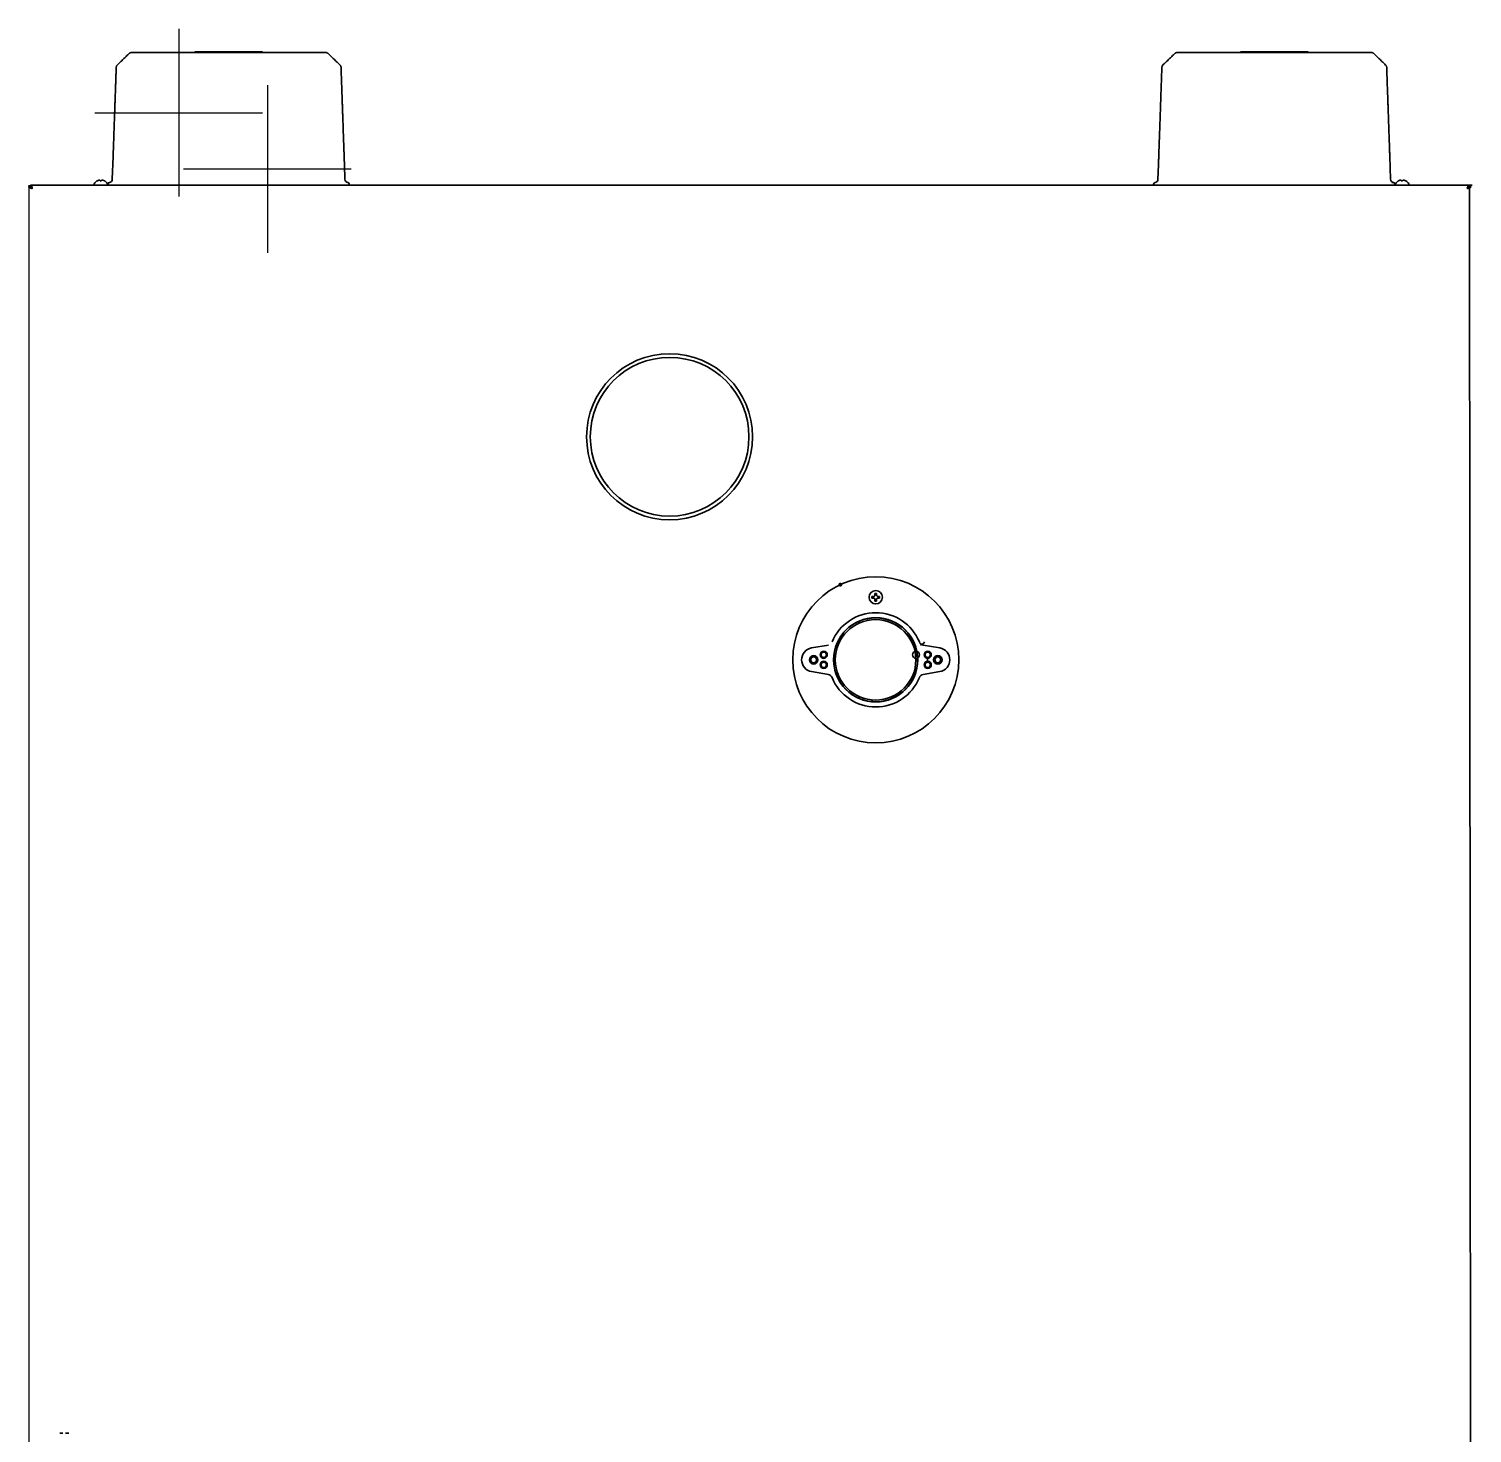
# Model space of a CAD drawing. Header units: inches. Extents: x 786 to 5593, y 691 to 5453.
# Drawn here: x 3395 to 4256, y 1681 to 2519 of the extents above; entities that cross this region are included whole.
import ezdxf

# ---------------------------------------------------------------- set-up
doc = ezdxf.new("R2010")
doc.units = ezdxf.units.IN
doc.layers.add('1', color=7, linetype='Continuous', true_color=0xffffff)

msp = doc.modelspace()

# ---------------------------------------------------------------- linework, layer by layer
at = {"color": 6}
for p, q in [((3484.42, 2518.59), (3484.42, 2418.59)), ((3434.42, 2468.59), (3534.42, 2468.59))]:
    msp.add_line(p, q, dxfattribs=at)
at = {"color": 4}
for p, q in [((3537.34, 2485.11), (3537.34, 2385.11)), ((3487.34, 2435.11), (3587.34, 2435.11))]:
    msp.add_line(p, q, dxfattribs=at)
at = {"color": 7}
msp.add_line((3395.09, 2425.46), (3395.09, 1586.56), dxfattribs=at)
at = {"layer": '1', "color": 7, "linetype": 'Continuous', "lineweight": 35}
for p, q in [((3572.09, 2504.48), (3456.29, 2504.48)), ((3493.99, 2504.98), (3493.99, 2504.48)), ((3534.39, 2504.98), (3534.39, 2504.48)), ((4079.69, 2504.48), (4195.49, 2504.48)), ((4117.39, 2504.98), (4117.39, 2504.48)), ((4157.79, 2504.98), (4157.79, 2504.48)), ((3445.32, 2442.59), (3444.84, 2428.91)), ((3583.54, 2428.91), (3583.24, 2437.44)), ((4068.24, 2428.91), (4068.54, 2437.44)), ((4206.46, 2442.59), (4206.94, 2428.91)), ((3435.69, 2427.93), (3435.69, 2427.9)), ((3440.29, 2427.9), (3440.29, 2427.93)), ((4211.49, 2427.9), (4211.49, 2427.93)), ((4216.09, 2427.93), (4216.09, 2427.9)), ((3395.09, 2424.37), (3395.09, 2424.56)), ((3395.09, 2424.56), (3395.89, 2424.56)), ((3395.09, 2424.32), (3395.09, 2424.37)), ((3395.89, 2424.56), (3395.89, 2424.37)), ((3395.89, 2424.32), (3395.89, 2424.37)), ((3395.99, 2425.46), (3396.18, 2425.46)), ((3395.99, 2424.66), (3395.99, 2425.46)), ((3396.18, 2424.66), (3395.99, 2424.66)), ((3396.18, 2425.46), (3396.23, 2425.46)), ((3396.18, 2424.66), (3396.23, 2424.66)), ((3396.23, 2425.46), (4255.55, 2425.46)), ((3433.99, 2425.86), (3433.99, 2426.06)), ((3441.99, 2426.06), (3441.99, 2425.86)), ((3442.24, 2426.04), (3442.22, 2425.46)), ((3586.16, 2425.46), (3586.14, 2426.04)), ((4065.62, 2425.46), (4065.64, 2426.04)), ((4209.54, 2426.04), (4209.56, 2425.46)), ((4209.79, 2426.06), (4209.79, 2425.86)), ((4217.79, 2425.86), (4217.79, 2426.06)), ((4253.55, 2425.46), (4253.6, 2425.46)), ((4253.55, 2424.66), (4253.6, 2424.66)), ((4253.6, 2425.46), (4253.79, 2425.46)), ((4253.79, 2424.66), (4253.6, 2424.66)), ((4253.79, 2425.46), (4253.79, 2424.66)), ((4253.89, 2424.37), (4253.89, 2424.56)), ((4253.89, 2424.56), (4254.69, 2424.56)), ((4253.89, 2424.37), (4253.89, 2424.32)), ((4253.95, 2423.76), (4254.65, 1587.36)), ((4254.69, 2424.56), (4254.69, 2424.37)), ((4254.69, 2424.37), (4254.69, 2424.32)), ((3899.49, 2182.08), (3899.99, 2182.08)), ((3899.99, 2177.48), (3899.49, 2177.48)), ((3899.99, 2182.08), (3900.49, 2182.08)), ((3900.49, 2177.48), (3899.99, 2177.48)), ((3912.89, 2162.59), (3912.91, 2162.62)), ((3914.36, 2161.56), (3912.89, 2162.59)), ((3913.43, 2163.47), (3913.52, 2163.6)), ((3914.38, 2161.58), (3914.36, 2161.56)), ((3915.1, 2162.5), (3915, 2162.37)), ((3861.75, 2149.52), (3871.73, 2151.28)), ((3861.75, 2149.52), (3871.73, 2151.28)), ((3928.25, 2151.28), (3938.23, 2149.52)), ((3928.25, 2151.28), (3938.23, 2149.52)), ((3930.94, 2141.75), (3930.94, 2143.17)), ((3871.73, 2133.64), (3861.75, 2135.4)), ((3871.73, 2133.64), (3861.75, 2135.4)), ((3938.23, 2135.4), (3928.25, 2133.64)), ((3938.23, 2135.4), (3928.25, 2133.64)), ((3903.89, 2117.66), (3903.89, 2117.78)), ((3913.04, 2122.43), (3914.21, 2123.25)), ((3913.52, 2121.31), (3913.43, 2121.44)), ((3915, 2122.54), (3915.1, 2122.42)), ((3943.89, 2120.01), (3943.89, 2119.95))]:
    msp.add_line(p, q, dxfattribs=at)
for centre, radius in [((3777.1, 2275.43), 49.5), ((3777.1, 2275.43), 49.5), ((3777.1, 2275.43), 47.3), ((3899.99, 2142.46), 49.5), ((3899.99, 2142.46), 49.5), ((3899.99, 2179.78), 4), ((3899.99, 2142.46), 25.1), ((3899.99, 2142.46), 25.1), ((3899.89, 2142.46), 24), ((3862.99, 2142.46), 2.5), ((3862.99, 2142.46), 2.5), ((3862.99, 2142.46), 1.75), ((3862.99, 2142.46), 1.75), ((3868.99, 2145.46), 2.13), ((3868.99, 2145.46), 1.62), ((3868.99, 2145.46), 1.62), ((3923.99, 2145.46), 2.13), ((3930.99, 2145.46), 2.13), ((3930.99, 2145.46), 2.13), ((3930.99, 2145.46), 1.62), ((3930.99, 2145.46), 1.62), ((3936.99, 2142.46), 2.5), ((3936.99, 2142.46), 2.5), ((3936.99, 2142.46), 1.75), ((3936.99, 2142.46), 1.75), ((3868.99, 2139.46), 2.12), ((3868.99, 2139.46), 2.12), ((3868.99, 2139.46), 1.62), ((3868.99, 2139.46), 1.62), ((3930.99, 2139.46), 2.12), ((3930.99, 2139.46), 2.12), ((3930.99, 2139.46), 1.62), ((3930.99, 2139.46), 1.62)]:
    msp.add_circle(centre, radius, dxfattribs=at)
for centre, radius, start, end in [((3438.19, 2423.84), 4.8, 121.58135, 149.69882), ((3437.99, 2424.15), 3.78, 90.00347, 97.60405), ((3437.99, 2424.15), 3.78, 82.39593, 89.99655), ((3437.79, 2423.84), 4.8, 30.30118, 58.41627), ((3443.24, 2426), 1, 97.62357, 178), ((3442.85, 2428.98), 2, 277.62357, 358), ((3585.53, 2428.98), 2, 182, 262.37643), ((3585.14, 2426), 1, 2, 82.37643), ((4066.64, 2426), 1, 97.62357, 178), ((4066.25, 2428.98), 2, 277.62357, 358), ((4208.93, 2428.98), 2, 182, 262.37643), ((4208.54, 2426), 1, 2, 82.37643), ((4213.99, 2423.84), 4.8, 121.58373, 149.69882), ((4213.79, 2424.15), 3.78, 90.00345, 97.60407), ((4213.79, 2424.15), 3.78, 82.39595, 89.99653), ((4213.59, 2423.84), 4.8, 30.30118, 58.41865), ((3398.19, 2422.66), 1.8, 132.80203, 150.47016), ((3396.89, 2423.66), 0.25, 270, 0), ((3434.39, 2426.06), 0.4, 149.69882, 180), ((3434.39, 2425.86), 0.4, 180, 270), ((3441.59, 2425.86), 0.4, 270, 0), ((3441.59, 2426.06), 0.4, 0, 30.30118), ((3438.09, 2422.84), 4.8, 33.08194, 36.44038), ((4213.69, 2422.84), 4.8, 143.55962, 146.91806), ((4210.19, 2426.06), 0.4, 149.69882, 180), ((4210.19, 2425.86), 0.4, 180, 270), ((4217.39, 2425.86), 0.4, 270, 0), ((4217.39, 2426.06), 0.4, 0, 30.30118), ((4252.89, 2423.66), 0.25, 180, 270), ((4251.59, 2422.66), 1.8, 29.52984, 47.19797), ((3899.99, 2142.46), 28.1, 22.24665, 157.75335), ((3899.99, 2142.46), 28.1, 22.24665, 157.75335), ((3899.89, 2142.46), 25, 90, 177.39), ((3899.89, 2142.46), 25, 182.79563, 90), ((3928.77, 2154.23), 3, 202.24665, 260), ((3928.77, 2154.23), 3, 202.24665, 260), ((3926.21, 2154.23), 3, 280, 337.75335), ((3926.21, 2154.23), 3, 280, 337.75335), ((3862.99, 2142.46), 7.17, 100, 260), ((3862.99, 2142.46), 7.17, 100, 260), ((3899.89, 2142.46), 25.2, 357.40132, 2.77688), ((3930.74, 2143.17), 0.2, 0, 35.53605), ((3936.99, 2142.46), 7.17, 280, 80), ((3936.99, 2142.46), 7.17, 280, 80), ((3930.74, 2141.75), 0.2, 324.46395, 0), ((3871.2, 2130.68), 3, 22.24665, 80), ((3871.2, 2130.68), 3, 22.24665, 80), ((3899.99, 2142.46), 28.1, 202.24665, 337.75335), ((3899.99, 2142.46), 28.1, 202.24665, 337.75335), ((3928.77, 2130.68), 3, 100, 157.75335), ((3928.77, 2130.68), 3, 100, 157.75335), ((3913.16, 2122.27), 0.2, 125, 160.53605), ((3914.32, 2123.08), 0.2, 89.46395, 125)]:
    msp.add_arc(centre, radius, start, end, dxfattribs=at)
at = {"layer": '1', "color": 7, "linetype": 'Continuous', "lineweight": 35, "extrusion": (0, 0, -1)}
for centre, major_axis, start_param, end_param in [((3443.24, 2426), (-0.999, 0.035), 0.409791, 1.409427), ((3585.14, 2426), (-0.999, -0.035), 1.732165, 3.141593)]:
    msp.add_ellipse(centre, major_axis=major_axis, ratio=0.99992, start_param=start_param, end_param=end_param, dxfattribs=at)
at = {"layer": '1', "color": 7, "linetype": 'Continuous', "lineweight": 35}
for centre, major_axis, start_param, end_param in [((4066.64, 2426), (0.999, -0.035), 1.732165, 3.141593), ((4208.54, 2426), (0.999, 0.035), 0.409791, 1.409427)]:
    msp.add_ellipse(centre, major_axis=major_axis, ratio=0.99992, start_param=start_param, end_param=end_param, dxfattribs=at)
for points, knots in [([(3456.29, 2504.48), (3456.16, 2504.48), (3456.04, 2504.46), (3455.78, 2504.41), (3455.66, 2504.38), (3455.42, 2504.28), (3455.31, 2504.22), (3455.09, 2504.08), (3454.99, 2504), (3454.9, 2503.91)], [0, 0, 0, 0, 0.25, 0.25, 0.5, 0.5, 0.75, 0.75, 1, 1, 1, 1]), ([(3514.19, 2504.98), (3513.93, 2504.98), (3512.8, 2504.98), (3510.84, 2504.98), (3508.4, 2504.98), (3506.5, 2504.98), (3505.08, 2504.98), (3504.1, 2504.98), (3503.14, 2504.98), (3501.89, 2504.98), (3500.38, 2504.98), (3498.66, 2504.98), (3497.12, 2504.98), (3495.81, 2504.98), (3494.53, 2504.98), (3493.99, 2504.98), (3493.99, 2504.98)], [0, 0, 0, 0, 0.033336, 0.145921, 0.251547, 0.348816, 0.394063, 0.436986, 0.478849, 0.520788, 0.603997, 0.684709, 0.76093, 0.830915, 0.893669, 1, 1, 1, 1]), ([(3534.39, 2504.98), (3534.39, 2504.98), (3534.3, 2504.98), (3533.67, 2504.98), (3531.86, 2504.98), (3528.55, 2504.98), (3524.1, 2504.98), (3519.17, 2504.98), (3515.77, 2504.98), (3514.19, 2504.98)], [0, 0, 0, 0, 0.039878, 0.0847, 0.199189, 0.358922, 0.563349, 0.796366, 1, 1, 1, 1]), ([(3572.09, 2504.48), (3572.22, 2504.48), (3572.34, 2504.46), (3572.6, 2504.41), (3572.72, 2504.38), (3572.96, 2504.28), (3573.07, 2504.22), (3573.28, 2504.08), (3573.39, 2504), (3573.48, 2503.91)], [0, 0, 0, 0, 0.25, 0.25, 0.5, 0.5, 0.75, 0.75, 1, 1, 1, 1]), ([(4079.69, 2504.48), (4079.56, 2504.48), (4079.44, 2504.46), (4079.18, 2504.41), (4079.06, 2504.38), (4078.82, 2504.28), (4078.71, 2504.22), (4078.49, 2504.08), (4078.39, 2504), (4078.3, 2503.91)], [0, 0, 0, 0, 0.25, 0.25, 0.5, 0.5, 0.75, 0.75, 1, 1, 1, 1]), ([(4117.39, 2504.98), (4117.39, 2504.98), (4117.48, 2504.98), (4118.11, 2504.98), (4119.92, 2504.98), (4123.23, 2504.98), (4127.68, 2504.98), (4132.61, 2504.98), (4136.01, 2504.98), (4137.59, 2504.98)], [0, 0, 0, 0, 0.039878, 0.0847, 0.199189, 0.358922, 0.563349, 0.796366, 1, 1, 1, 1]), ([(4137.59, 2504.98), (4137.85, 2504.98), (4138.98, 2504.98), (4140.94, 2504.98), (4143.38, 2504.98), (4145.28, 2504.98), (4146.7, 2504.98), (4147.68, 2504.98), (4148.64, 2504.98), (4149.89, 2504.98), (4151.4, 2504.98), (4153.12, 2504.98), (4154.66, 2504.98), (4155.97, 2504.98), (4157.25, 2504.98), (4157.79, 2504.98), (4157.79, 2504.98)], [0, 0, 0, 0, 0.033336, 0.145921, 0.251547, 0.348816, 0.394063, 0.436986, 0.478849, 0.520788, 0.603997, 0.684709, 0.76093, 0.830915, 0.893669, 1, 1, 1, 1]), ([(4195.49, 2504.48), (4195.62, 2504.48), (4195.74, 2504.46), (4196, 2504.41), (4196.12, 2504.38), (4196.36, 2504.28), (4196.47, 2504.22), (4196.68, 2504.08), (4196.79, 2504), (4196.88, 2503.91)], [0, 0, 0, 0, 0.25, 0.25, 0.5, 0.5, 0.75, 0.75, 1, 1, 1, 1]), ([(3447.18, 2495.67), (3447.18, 2495.67), (3447.18, 2495.66), (3447.17, 2495.61), (3447.17, 2495.57), (3447.17, 2495.42), (3447.16, 2495.28), (3447.15, 2494.98), (3447.15, 2494.87), (3447.14, 2494.62), (3447.13, 2494.48), (3447.12, 2494.03), (3447.11, 2493.68), (3447.08, 2492.86), (3447.06, 2492.39), (3447.03, 2491.6), (3447.02, 2491.32), (3447.01, 2490.95), (3447.01, 2490.88), (3447, 2490.73), (3447, 2490.65), (3446.99, 2490.42), (3446.99, 2490.26), (3446.97, 2489.77), (3446.96, 2489.42), (3446.93, 2488.7), (3446.92, 2488.32), (3446.88, 2487.14), (3446.85, 2486.27), (3446.8, 2484.86), (3446.78, 2484.37), (3446.75, 2483.34), (3446.73, 2482.81), (3446.69, 2481.69), (3446.67, 2481.11), (3446.63, 2479.9), (3446.6, 2479.27), (3446.56, 2477.95), (3446.53, 2477.27), (3446.51, 2476.47), (3446.5, 2476.38), (3446.5, 2476.2), (3446.49, 2475.93), (3446.46, 2475.28), (3446.44, 2474.72), (3446.4, 2473.57), (3446.38, 2472.78), (3446.32, 2471.14), (3446.29, 2470.29), (3446.24, 2468.98), (3446.23, 2468.53), (3446.2, 2467.62), (3446.18, 2467.16), (3446.13, 2465.75), (3446.1, 2464.78), (3446.03, 2462.78), (3445.99, 2461.74), (3445.95, 2460.53), (3445.94, 2460.39), (3445.93, 2460.12), (3445.92, 2459.72), (3445.89, 2458.76), (3445.86, 2457.92), (3445.8, 2456.23), (3445.76, 2455.08), (3445.68, 2452.72), (3445.63, 2451.52), (3445.57, 2449.67), (3445.55, 2449.05), (3445.5, 2447.8), (3445.48, 2447.16), (3445.45, 2446.36), (3445.45, 2446.2), (3445.44, 2445.88), (3445.43, 2445.72), (3445.41, 2445.23), (3445.4, 2444.9), (3445.37, 2443.92), (3445.35, 2443.26), (3445.32, 2442.59)], [0, 0, 0, 0, 0.03125, 0.03125, 0.0625, 0.0625, 0.125, 0.125, 0.15625, 0.15625, 0.1875, 0.1875, 0.25, 0.25, 0.3125, 0.3125, 0.34375, 0.34375, 0.351563, 0.351563, 0.359375, 0.359375, 0.375, 0.375, 0.40625, 0.40625, 0.4375, 0.4375, 0.5, 0.5, 0.53125, 0.53125, 0.5625, 0.5625, 0.59375, 0.59375, 0.625, 0.625, 0.65625, 0.65625, 0.660156, 0.660156, 0.664063, 0.671875, 0.6875, 0.6875, 0.71875, 0.71875, 0.75, 0.75, 0.765625, 0.765625, 0.78125, 0.78125, 0.8125, 0.8125, 0.84375, 0.84375, 0.847656, 0.847656, 0.851562, 0.859375, 0.875, 0.875, 0.90625, 0.90625, 0.9375, 0.9375, 0.953125, 0.953125, 0.96875, 0.96875, 0.972656, 0.972656, 0.976562, 0.976562, 0.984375, 0.984375, 1, 1, 1, 1]), ([(3447.18, 2495.67), (3447.18, 2495.8), (3447.2, 2495.93), (3447.25, 2496.18), (3447.3, 2496.3), (3447.4, 2496.53), (3447.46, 2496.65), (3447.61, 2496.86), (3447.69, 2496.95), (3447.79, 2497.04)], [0, 0, 0, 0, 0.25, 0.25, 0.5, 0.5, 0.75, 0.75, 1, 1, 1, 1]), ([(3580.59, 2497.04), (3580.69, 2496.95), (3580.77, 2496.86), (3580.92, 2496.65), (3580.98, 2496.53), (3581.08, 2496.3), (3581.12, 2496.18), (3581.18, 2495.93), (3581.2, 2495.8), (3581.2, 2495.67)], [0, 0, 0, 0, 0.25, 0.25, 0.5, 0.5, 0.75, 0.75, 1, 1, 1, 1]), ([(3583.06, 2442.59), (3583.03, 2443.26), (3583.01, 2443.93), (3582.98, 2444.91), (3582.96, 2445.24), (3582.95, 2445.72), (3582.94, 2445.88), (3582.93, 2446.21), (3582.93, 2446.37), (3582.9, 2447.17), (3582.88, 2447.81), (3582.83, 2449.06), (3582.81, 2449.68), (3582.75, 2451.53), (3582.7, 2452.73), (3582.62, 2455.09), (3582.58, 2456.24), (3582.5, 2458.49), (3582.46, 2459.59), (3582.42, 2460.93), (3582.4, 2461.33), (3582.39, 2461.72), (3582.38, 2461.99), (3582.38, 2462.12), (3582.35, 2462.77), (3582.33, 2463.29), (3582.31, 2464.05), (3582.3, 2464.3), (3582.29, 2464.68), (3582.28, 2464.8), (3582.27, 2465.05), (3582.25, 2465.67), (3582.21, 2466.75), (3582.18, 2467.68), (3582.15, 2468.6), (3582.13, 2469.04), (3582.09, 2470.37), (3582.06, 2471.22), (3582, 2472.86), (3581.97, 2473.65), (3581.89, 2475.94), (3581.84, 2477.36), (3581.79, 2478.77), (3581.79, 2478.85), (3581.79, 2479.02), (3581.78, 2479.26), (3581.76, 2479.82), (3581.74, 2480.29), (3581.71, 2481.2), (3581.69, 2481.78), (3581.65, 2482.89), (3581.63, 2483.42), (3581.6, 2484.45), (3581.58, 2484.93), (3581.55, 2485.87), (3581.53, 2486.32), (3581.5, 2487.17), (3581.49, 2487.58), (3581.46, 2488.37), (3581.45, 2488.74), (3581.42, 2489.45), (3581.41, 2489.79), (3581.38, 2490.76), (3581.35, 2491.34), (3581.32, 2492.38), (3581.3, 2492.85), (3581.27, 2493.67), (3581.26, 2494.02), (3581.25, 2494.4), (3581.25, 2494.47), (3581.24, 2494.61), (3581.24, 2494.68), (3581.23, 2494.86), (3581.23, 2494.98), (3581.22, 2495.28), (3581.21, 2495.42), (3581.21, 2495.57), (3581.21, 2495.61), (3581.2, 2495.66), (3581.2, 2495.67), (3581.2, 2495.67)], [0, 0, 0, 0, 0.015628, 0.015628, 0.023442, 0.023442, 0.027349, 0.027349, 0.031256, 0.031256, 0.046884, 0.046884, 0.062512, 0.062512, 0.093768, 0.093768, 0.125024, 0.125024, 0.15628, 0.15628, 0.164094, 0.168001, 0.168001, 0.171908, 0.171908, 0.187536, 0.187536, 0.19535, 0.19535, 0.199257, 0.199257, 0.203164, 0.218792, 0.234421, 0.234421, 0.250049, 0.250049, 0.281305, 0.281305, 0.312561, 0.312561, 0.375073, 0.375073, 0.37898, 0.37898, 0.382887, 0.390701, 0.406329, 0.406329, 0.437585, 0.437585, 0.468841, 0.468841, 0.500097, 0.500097, 0.531353, 0.531353, 0.562609, 0.562609, 0.593865, 0.593865, 0.625121, 0.625121, 0.687634, 0.687634, 0.750146, 0.750146, 0.812658, 0.812658, 0.828286, 0.828286, 0.843914, 0.843914, 0.87517, 0.87517, 0.937682, 0.937682, 0.968938, 0.968938, 1, 1, 1, 1]), ([(4068.72, 2442.59), (4068.75, 2443.26), (4068.77, 2443.93), (4068.8, 2444.91), (4068.81, 2445.24), (4068.83, 2445.72), (4068.84, 2445.88), (4068.85, 2446.21), (4068.85, 2446.37), (4068.88, 2447.17), (4068.9, 2447.81), (4068.95, 2449.06), (4068.97, 2449.68), (4069.03, 2451.53), (4069.08, 2452.73), (4069.16, 2455.09), (4069.2, 2456.24), (4069.28, 2458.49), (4069.32, 2459.59), (4069.36, 2460.93), (4069.38, 2461.33), (4069.39, 2461.72), (4069.4, 2461.99), (4069.4, 2462.12), (4069.43, 2462.77), (4069.45, 2463.29), (4069.47, 2464.05), (4069.48, 2464.3), (4069.49, 2464.68), (4069.5, 2464.8), (4069.51, 2465.05), (4069.53, 2465.67), (4069.57, 2466.75), (4069.6, 2467.68), (4069.63, 2468.6), (4069.65, 2469.04), (4069.69, 2470.37), (4069.72, 2471.22), (4069.78, 2472.86), (4069.81, 2473.65), (4069.89, 2475.94), (4069.94, 2477.36), (4069.99, 2478.77), (4069.99, 2478.85), (4069.99, 2479.02), (4070, 2479.26), (4070.02, 2479.82), (4070.04, 2480.29), (4070.07, 2481.2), (4070.09, 2481.78), (4070.13, 2482.89), (4070.15, 2483.42), (4070.18, 2484.45), (4070.2, 2484.93), (4070.23, 2485.87), (4070.25, 2486.32), (4070.28, 2487.17), (4070.29, 2487.58), (4070.32, 2488.37), (4070.33, 2488.74), (4070.36, 2489.45), (4070.37, 2489.79), (4070.4, 2490.76), (4070.42, 2491.34), (4070.46, 2492.38), (4070.48, 2492.85), (4070.51, 2493.67), (4070.52, 2494.02), (4070.53, 2494.4), (4070.53, 2494.47), (4070.54, 2494.61), (4070.54, 2494.68), (4070.55, 2494.86), (4070.55, 2494.98), (4070.56, 2495.28), (4070.57, 2495.42), (4070.57, 2495.57), (4070.57, 2495.61), (4070.58, 2495.66), (4070.58, 2495.67), (4070.58, 2495.67)], [0, 0, 0, 0, 0.015628, 0.015628, 0.023442, 0.023442, 0.027349, 0.027349, 0.031256, 0.031256, 0.046884, 0.046884, 0.062512, 0.062512, 0.093768, 0.093768, 0.125024, 0.125024, 0.15628, 0.15628, 0.164094, 0.168001, 0.168001, 0.171908, 0.171908, 0.187536, 0.187536, 0.19535, 0.19535, 0.199257, 0.199257, 0.203164, 0.218792, 0.234421, 0.234421, 0.250049, 0.250049, 0.281305, 0.281305, 0.312561, 0.312561, 0.375073, 0.375073, 0.37898, 0.37898, 0.382887, 0.390701, 0.406329, 0.406329, 0.437585, 0.437585, 0.468841, 0.468841, 0.500097, 0.500097, 0.531353, 0.531353, 0.562609, 0.562609, 0.593865, 0.593865, 0.625121, 0.625121, 0.687634, 0.687634, 0.750146, 0.750146, 0.812658, 0.812658, 0.828286, 0.828286, 0.843914, 0.843914, 0.87517, 0.87517, 0.937682, 0.937682, 0.968938, 0.968938, 1, 1, 1, 1]), ([(4071.19, 2497.04), (4071.09, 2496.95), (4071.01, 2496.86), (4070.86, 2496.65), (4070.8, 2496.53), (4070.7, 2496.3), (4070.65, 2496.18), (4070.6, 2495.93), (4070.58, 2495.8), (4070.58, 2495.67)], [0, 0, 0, 0, 0.25, 0.25, 0.5, 0.5, 0.75, 0.75, 1, 1, 1, 1]), ([(4204.6, 2495.67), (4204.6, 2495.8), (4204.58, 2495.93), (4204.52, 2496.18), (4204.48, 2496.3), (4204.38, 2496.53), (4204.32, 2496.65), (4204.17, 2496.86), (4204.09, 2496.95), (4203.99, 2497.04)], [0, 0, 0, 0, 0.25, 0.25, 0.5, 0.5, 0.75, 0.75, 1, 1, 1, 1]), ([(4204.6, 2495.67), (4204.6, 2495.67), (4204.6, 2495.66), (4204.61, 2495.61), (4204.61, 2495.57), (4204.61, 2495.42), (4204.62, 2495.28), (4204.63, 2494.98), (4204.63, 2494.87), (4204.64, 2494.62), (4204.65, 2494.48), (4204.66, 2494.03), (4204.67, 2493.68), (4204.7, 2492.86), (4204.72, 2492.39), (4204.75, 2491.6), (4204.76, 2491.32), (4204.77, 2490.95), (4204.77, 2490.88), (4204.78, 2490.73), (4204.78, 2490.65), (4204.79, 2490.42), (4204.79, 2490.26), (4204.81, 2489.77), (4204.82, 2489.42), (4204.85, 2488.7), (4204.86, 2488.32), (4204.9, 2487.14), (4204.93, 2486.27), (4204.98, 2484.86), (4205, 2484.37), (4205.03, 2483.34), (4205.05, 2482.81), (4205.09, 2481.69), (4205.11, 2481.11), (4205.15, 2479.9), (4205.18, 2479.27), (4205.22, 2477.95), (4205.25, 2477.27), (4205.27, 2476.47), (4205.28, 2476.38), (4205.28, 2476.2), (4205.29, 2475.93), (4205.32, 2475.28), (4205.34, 2474.72), (4205.38, 2473.57), (4205.4, 2472.78), (4205.46, 2471.14), (4205.49, 2470.29), (4205.54, 2468.98), (4205.55, 2468.53), (4205.58, 2467.62), (4205.6, 2467.16), (4205.65, 2465.75), (4205.68, 2464.78), (4205.75, 2462.78), (4205.79, 2461.74), (4205.83, 2460.53), (4205.84, 2460.39), (4205.84, 2460.12), (4205.86, 2459.72), (4205.89, 2458.76), (4205.92, 2457.92), (4205.98, 2456.23), (4206.02, 2455.08), (4206.1, 2452.72), (4206.15, 2451.52), (4206.21, 2449.67), (4206.23, 2449.05), (4206.28, 2447.8), (4206.3, 2447.16), (4206.33, 2446.36), (4206.33, 2446.2), (4206.34, 2445.88), (4206.35, 2445.72), (4206.37, 2445.23), (4206.38, 2444.9), (4206.41, 2443.92), (4206.43, 2443.26), (4206.46, 2442.59)], [0, 0, 0, 0, 0.03125, 0.03125, 0.0625, 0.0625, 0.125, 0.125, 0.15625, 0.15625, 0.1875, 0.1875, 0.25, 0.25, 0.3125, 0.3125, 0.34375, 0.34375, 0.351563, 0.351563, 0.359375, 0.359375, 0.375, 0.375, 0.40625, 0.40625, 0.4375, 0.4375, 0.5, 0.5, 0.53125, 0.53125, 0.5625, 0.5625, 0.59375, 0.59375, 0.625, 0.625, 0.65625, 0.65625, 0.660156, 0.660156, 0.664063, 0.671875, 0.6875, 0.6875, 0.71875, 0.71875, 0.75, 0.75, 0.765625, 0.765625, 0.78125, 0.78125, 0.8125, 0.8125, 0.84375, 0.84375, 0.847656, 0.847656, 0.851562, 0.859375, 0.875, 0.875, 0.90625, 0.90625, 0.9375, 0.9375, 0.953125, 0.953125, 0.96875, 0.96875, 0.972656, 0.972656, 0.976562, 0.976562, 0.984375, 0.984375, 1, 1, 1, 1]), ([(3583.24, 2437.44), (3583.23, 2437.66), (3583.22, 2437.89), (3583.21, 2438.22), (3583.21, 2438.33), (3583.2, 2438.55), (3583.19, 2438.66), (3583.18, 2438.99), (3583.18, 2439.2), (3583.16, 2439.64), (3583.15, 2439.86), (3583.14, 2440.29), (3583.13, 2440.5), (3583.12, 2440.93), (3583.11, 2441.14), (3583.09, 2441.77), (3583.07, 2442.19), (3583.06, 2442.59)], [0, 0, 0, 0, 0.125, 0.125, 0.1875, 0.1875, 0.25, 0.25, 0.375, 0.375, 0.5, 0.5, 0.625, 0.625, 0.75, 0.75, 1, 1, 1, 1]), ([(4068.54, 2437.44), (4068.55, 2437.66), (4068.56, 2437.89), (4068.57, 2438.22), (4068.57, 2438.33), (4068.58, 2438.55), (4068.59, 2438.66), (4068.6, 2438.99), (4068.6, 2439.2), (4068.62, 2439.64), (4068.63, 2439.86), (4068.64, 2440.29), (4068.65, 2440.5), (4068.66, 2440.93), (4068.67, 2441.14), (4068.69, 2441.77), (4068.71, 2442.19), (4068.72, 2442.59)], [0, 0, 0, 0, 0.125, 0.125, 0.1875, 0.1875, 0.25, 0.25, 0.375, 0.375, 0.5, 0.5, 0.625, 0.625, 0.75, 0.75, 1, 1, 1, 1]), ([(3435.69, 2427.9), (3435.89, 2428.03), (3436.1, 2428.13), (3436.43, 2428.27), (3436.54, 2428.31), (3436.76, 2428.39), (3436.87, 2428.42), (3436.99, 2428.45)], [0, 0, 0, 0, 0.5, 0.5, 0.75, 0.75, 1, 1, 1, 1]), ([(3438.49, 2427.9), (3438.49, 2428.03), (3438.49, 2428.13), (3438.49, 2428.27), (3438.49, 2428.31), (3438.49, 2428.39), (3438.49, 2428.42), (3438.49, 2428.45)], [0, 0, 0, 0, 0.5, 0.5, 0.75, 0.75, 1, 1, 1, 1]), ([(4207.73, 2426.98), (4207.87, 2426.98), (4208, 2426.98), (4208.17, 2426.98), (4208.22, 2426.98), (4208.29, 2426.98), (4208.32, 2426.98), (4208.36, 2426.98), (4208.38, 2426.98), (4208.48, 2426.98), (4208.54, 2426.99), (4208.63, 2426.99), (4208.65, 2426.99), (4208.66, 2426.99)], [0, 0, 0, 0, 0.25, 0.25, 0.375, 0.375, 0.4375, 0.4375, 0.5, 0.5, 0.75, 0.75, 1, 1, 1, 1]), ([(4213.29, 2427.9), (4213.29, 2428.03), (4213.29, 2428.13), (4213.29, 2428.27), (4213.29, 2428.31), (4213.29, 2428.39), (4213.29, 2428.42), (4213.29, 2428.45)], [0, 0, 0, 0, 0.5, 0.5, 0.75, 0.75, 1, 1, 1, 1]), ([(4216.09, 2427.9), (4215.89, 2428.03), (4215.68, 2428.13), (4215.35, 2428.27), (4215.24, 2428.31), (4215.02, 2428.39), (4214.91, 2428.42), (4214.79, 2428.45)], [0, 0, 0, 0, 0.5, 0.5, 0.75, 0.75, 1, 1, 1, 1]), ([(3395.09, 2424.32), (3395.09, 2424.24), (3395.13, 2424.17), (3395.29, 2424.02), (3395.41, 2423.95), (3395.72, 2423.8), (3395.9, 2423.72), (3396.3, 2423.58), (3396.52, 2423.5), (3396.74, 2423.43)], [0, 0, 0, 0, 0.25, 0.25, 0.5, 0.5, 0.75, 0.75, 1, 1, 1, 1]), ([(3395.89, 2424.32), (3395.89, 2424.28), (3395.9, 2424.24), (3395.92, 2424.17), (3395.94, 2424.13), (3395.98, 2424.06), (3396.01, 2424.02), (3396.07, 2423.95), (3396.11, 2423.91), (3396.2, 2423.84), (3396.24, 2423.8), (3396.34, 2423.72), (3396.39, 2423.69), (3396.51, 2423.61), (3396.56, 2423.58), (3396.68, 2423.5), (3396.75, 2423.47), (3396.81, 2423.43)], [0, 0, 0, 0, 0.125, 0.125, 0.25, 0.25, 0.375, 0.375, 0.5, 0.5, 0.625, 0.625, 0.75, 0.75, 0.875, 0.875, 1, 1, 1, 1]), ([(3396.23, 2425.46), (3396.27, 2425.46), (3396.3, 2425.45), (3396.38, 2425.4), (3396.42, 2425.37), (3396.49, 2425.29), (3396.53, 2425.24), (3396.6, 2425.12), (3396.64, 2425.06), (3396.71, 2424.91), (3396.75, 2424.82), (3396.82, 2424.64), (3396.86, 2424.55), (3396.93, 2424.35), (3396.97, 2424.24), (3397.04, 2424.03), (3397.08, 2423.92), (3397.12, 2423.81)], [0, 0, 0, 0, 0.125, 0.125, 0.25, 0.25, 0.375, 0.375, 0.5, 0.5, 0.625, 0.625, 0.75, 0.75, 0.875, 0.875, 1, 1, 1, 1]), ([(3396.23, 2424.66), (3396.3, 2424.66), (3396.38, 2424.63), (3396.53, 2424.54), (3396.6, 2424.48), (3396.75, 2424.31), (3396.82, 2424.21), (3396.97, 2423.98), (3397.04, 2423.86), (3397.12, 2423.74)], [0, 0, 0, 0, 0.25, 0.25, 0.5, 0.5, 0.75, 0.75, 1, 1, 1, 1]), ([(3397.12, 2423.81), (3397.12, 2423.8), (3397.12, 2423.79), (3397.12, 2423.78), (3397.13, 2423.77), (3397.13, 2423.76), (3397.13, 2423.75), (3397.13, 2423.74), (3397.13, 2423.73), (3397.14, 2423.72), (3397.14, 2423.71), (3397.14, 2423.7), (3397.14, 2423.69), (3397.14, 2423.68), (3397.14, 2423.67), (3397.14, 2423.66), (3397.14, 2423.66)], [0, 0, 0, 0, 0.070356, 0.140723, 0.211142, 0.28165, 0.352287, 0.42309, 0.494098, 0.565348, 0.636878, 0.708725, 0.780925, 0.853514, 0.926527, 1, 1, 1, 1]), ([(4252.64, 2423.66), (4252.64, 2423.66), (4252.64, 2423.67), (4252.64, 2423.68), (4252.64, 2423.69), (4252.64, 2423.7), (4252.64, 2423.71), (4252.64, 2423.72), (4252.65, 2423.73), (4252.65, 2423.74), (4252.65, 2423.75), (4252.65, 2423.76), (4252.65, 2423.77), (4252.66, 2423.78), (4252.66, 2423.79), (4252.66, 2423.8), (4252.66, 2423.81)], [0, 0, 0, 0, 0.073473, 0.146486, 0.219075, 0.291275, 0.363122, 0.434652, 0.505902, 0.57691, 0.647713, 0.71835, 0.788858, 0.859277, 0.929644, 1, 1, 1, 1]), ([(4252.66, 2423.81), (4252.7, 2423.92), (4252.74, 2424.03), (4252.81, 2424.24), (4252.85, 2424.35), (4252.92, 2424.55), (4252.96, 2424.64), (4253.03, 2424.82), (4253.07, 2424.91), (4253.14, 2425.06), (4253.18, 2425.12), (4253.25, 2425.24), (4253.29, 2425.29), (4253.36, 2425.37), (4253.4, 2425.4), (4253.47, 2425.45), (4253.51, 2425.46), (4253.55, 2425.46)], [0, 0, 0, 0, 0.125, 0.125, 0.25, 0.25, 0.375, 0.375, 0.5, 0.5, 0.625, 0.625, 0.75, 0.75, 0.875, 0.875, 1, 1, 1, 1]), ([(4252.66, 2423.74), (4252.74, 2423.86), (4252.81, 2423.98), (4252.96, 2424.21), (4253.03, 2424.31), (4253.18, 2424.48), (4253.25, 2424.54), (4253.4, 2424.63), (4253.47, 2424.66), (4253.55, 2424.66)], [0, 0, 0, 0, 0.25, 0.25, 0.5, 0.5, 0.75, 0.75, 1, 1, 1, 1]), ([(4252.97, 2423.43), (4253.03, 2423.47), (4253.1, 2423.5), (4253.22, 2423.58), (4253.27, 2423.61), (4253.38, 2423.69), (4253.44, 2423.72), (4253.54, 2423.8), (4253.58, 2423.84), (4253.67, 2423.91), (4253.71, 2423.95), (4253.77, 2424.02), (4253.8, 2424.06), (4253.84, 2424.13), (4253.86, 2424.17), (4253.88, 2424.24), (4253.89, 2424.28), (4253.89, 2424.32)], [0, 0, 0, 0, 0.125, 0.125, 0.25, 0.25, 0.375, 0.375, 0.5, 0.5, 0.625, 0.625, 0.75, 0.75, 0.875, 0.875, 1, 1, 1, 1]), ([(4253.04, 2423.43), (4253.26, 2423.5), (4253.48, 2423.58), (4253.88, 2423.72), (4254.06, 2423.8), (4254.37, 2423.95), (4254.49, 2424.02), (4254.65, 2424.17), (4254.69, 2424.24), (4254.69, 2424.32)], [0, 0, 0, 0, 0.25, 0.25, 0.5, 0.5, 0.75, 0.75, 1, 1, 1, 1]), ([(3897.69, 2180.28), (3897.89, 2180.28), (3898.1, 2180.28), (3898.43, 2180.28), (3898.54, 2180.28), (3898.76, 2180.28), (3898.87, 2180.28), (3898.99, 2180.28)], [0, 0, 0, 0, 0.5, 0.5, 0.75, 0.75, 1, 1, 1, 1]), ([(3899.49, 2177.48), (3899.49, 2177.68), (3899.49, 2177.89), (3899.49, 2178.22), (3899.49, 2178.33), (3899.49, 2178.55), (3899.49, 2178.66), (3899.49, 2178.78)], [0, 0, 0, 0, 0.5, 0.5, 0.75, 0.75, 1, 1, 1, 1]), ([(3900.49, 2182.08), (3900.49, 2181.88), (3900.49, 2181.67), (3900.49, 2181.34), (3900.49, 2181.23), (3900.49, 2181.01), (3900.49, 2180.89), (3900.49, 2180.78)], [0, 0, 0, 0, 0.5, 0.5, 0.75, 0.75, 1, 1, 1, 1]), ([(3902.29, 2179.28), (3902.09, 2179.28), (3901.88, 2179.28), (3901.55, 2179.28), (3901.44, 2179.28), (3901.22, 2179.28), (3901.11, 2179.28), (3900.99, 2179.28)], [0, 0, 0, 0, 0.5, 0.5, 0.75, 0.75, 1, 1, 1, 1]), ([(3413.5, 1681.46), (3413.91, 1681.46), (3414.31, 1681.46), (3414.98, 1681.46), (3415.24, 1681.46), (3415.38, 1681.46)], [0, 0, 0, 0, 0.5, 0.5, 1, 1, 1, 1]), ([(3417.01, 1681.46), (3417.15, 1681.46), (3417.41, 1681.46), (3418.08, 1681.46), (3418.48, 1681.46), (3418.89, 1681.46)], [0, 0, 0, 0, 0.5, 0.5, 1, 1, 1, 1])]:
    msp.add_open_spline(points, degree=3, knots=knots, dxfattribs=at)
for points, degree in [([(3454.9, 2503.91), (3447.79, 2497.04)], 1), ([(3573.48, 2503.91), (3580.59, 2497.04)], 1), ([(4078.3, 2503.91), (4071.19, 2497.04)], 1), ([(4196.88, 2503.91), (4203.99, 2497.04)], 1), ([(3436.99, 2428.45), (3437.02, 2428.46), (3437.07, 2428.46), (3437.14, 2428.47), (3437.21, 2428.47), (3437.28, 2428.47), (3437.35, 2428.47), (3437.42, 2428.46), (3437.47, 2428.45), (3437.49, 2428.45)], 3), ([(3437.49, 2428.45), (3437.49, 2428.44), (3437.49, 2428.41), (3437.49, 2428.36), (3437.49, 2428.3), (3437.49, 2428.24), (3437.49, 2428.17), (3437.49, 2428.1), (3437.49, 2428.01), (3437.49, 2427.94), (3437.49, 2427.9)], 3), ([(3438.49, 2428.45), (3438.51, 2428.45), (3438.56, 2428.46), (3438.63, 2428.47), (3438.7, 2428.47), (3438.78, 2428.47), (3438.85, 2428.47), (3438.92, 2428.46), (3438.97, 2428.45), (3438.99, 2428.45)], 3), ([(3438.99, 2428.45), (3439.04, 2428.44), (3439.15, 2428.41), (3439.31, 2428.36), (3439.47, 2428.3), (3439.63, 2428.24), (3439.78, 2428.17), (3439.94, 2428.1), (3440.1, 2428.01), (3440.23, 2427.94), (3440.29, 2427.9)], 3), ([(4212.79, 2428.45), (4212.74, 2428.44), (4212.63, 2428.41), (4212.47, 2428.36), (4212.31, 2428.3), (4212.15, 2428.24), (4212, 2428.17), (4211.84, 2428.1), (4211.68, 2428.01), (4211.55, 2427.94), (4211.49, 2427.9)], 3), ([(4213.29, 2428.45), (4213.27, 2428.45), (4213.22, 2428.46), (4213.15, 2428.47), (4213.08, 2428.47), (4213, 2428.47), (4212.93, 2428.47), (4212.86, 2428.46), (4212.81, 2428.45), (4212.79, 2428.45)], 3), ([(4214.79, 2428.45), (4214.76, 2428.46), (4214.71, 2428.46), (4214.64, 2428.47), (4214.57, 2428.47), (4214.5, 2428.47), (4214.43, 2428.47), (4214.36, 2428.46), (4214.31, 2428.45), (4214.29, 2428.45)], 3), ([(4214.29, 2428.45), (4214.29, 2428.44), (4214.29, 2428.41), (4214.29, 2428.36), (4214.29, 2428.3), (4214.29, 2428.24), (4214.29, 2428.17), (4214.29, 2428.1), (4214.29, 2428.01), (4214.29, 2427.94), (4214.29, 2427.9)], 3), ([(3395.89, 2424.32), (3395.09, 2424.32)], 1), ([(3396.23, 2424.66), (3396.23, 2425.46)], 1), ([(3396.74, 2423.43), (3396.79, 2423.41), (3396.84, 2423.41), (3396.89, 2423.41)], 3), ([(4252.89, 2423.41), (4252.94, 2423.41), (4252.99, 2423.41), (4253.04, 2423.43)], 3), ([(4253.55, 2424.66), (4253.55, 2425.46)], 1), ([(4253.89, 2424.32), (4254.69, 2424.32)], 1), ([(3897.69, 2179.28), (3897.69, 2179.45), (3897.69, 2179.78), (3897.69, 2180.11), (3897.69, 2180.28)], 3), ([(3898.99, 2179.28), (3898.94, 2179.28), (3898.83, 2179.28), (3898.67, 2179.28), (3898.51, 2179.28), (3898.35, 2179.28), (3898.2, 2179.28), (3898.04, 2179.28), (3897.88, 2179.28), (3897.75, 2179.28), (3897.69, 2179.28)], 3), ([(3898.99, 2180.28), (3899.02, 2180.3), (3899.07, 2180.36), (3899.14, 2180.43), (3899.21, 2180.5), (3899.28, 2180.57), (3899.35, 2180.64), (3899.42, 2180.71), (3899.47, 2180.76), (3899.49, 2180.78)], 3), ([(3899.49, 2178.78), (3899.47, 2178.8), (3899.42, 2178.85), (3899.35, 2178.92), (3899.28, 2178.99), (3899.2, 2179.06), (3899.13, 2179.14), (3899.06, 2179.21), (3899.01, 2179.26), (3898.99, 2179.28)], 3), ([(3899.49, 2180.78), (3899.49, 2180.83), (3899.49, 2180.94), (3899.49, 2181.1), (3899.49, 2181.26), (3899.49, 2181.42), (3899.49, 2181.57), (3899.49, 2181.73), (3899.49, 2181.89), (3899.49, 2182.01), (3899.49, 2182.08)], 3), ([(3900.49, 2180.78), (3900.51, 2180.76), (3900.56, 2180.71), (3900.63, 2180.64), (3900.7, 2180.56), (3900.78, 2180.49), (3900.85, 2180.42), (3900.92, 2180.35), (3900.97, 2180.3), (3900.99, 2180.28)], 3), ([(3900.99, 2179.28), (3900.96, 2179.25), (3900.91, 2179.2), (3900.84, 2179.13), (3900.77, 2179.06), (3900.7, 2178.99), (3900.63, 2178.92), (3900.56, 2178.85), (3900.51, 2178.8), (3900.49, 2178.78)], 3), ([(3900.49, 2178.78), (3900.49, 2178.72), (3900.49, 2178.62), (3900.49, 2178.45), (3900.49, 2178.3), (3900.49, 2178.14), (3900.49, 2177.99), (3900.49, 2177.83), (3900.49, 2177.67), (3900.49, 2177.54), (3900.49, 2177.48)], 3), ([(3900.99, 2180.28), (3901.04, 2180.28), (3901.15, 2180.28), (3901.31, 2180.28), (3901.47, 2180.28), (3901.63, 2180.28), (3901.78, 2180.28), (3901.94, 2180.28), (3902.1, 2180.28), (3902.23, 2180.28), (3902.29, 2180.28)], 3), ([(3902.29, 2180.28), (3902.29, 2180.11), (3902.29, 2179.78), (3902.29, 2179.45), (3902.29, 2179.28)], 3)]:
    msp.add_open_spline(points, degree=degree, dxfattribs=at)
at = {"layer": '1', "color": 163, "linetype": 'Continuous', "lineweight": 70}
msp.add_point((3878.89, 2187.28), dxfattribs=at)

doc.saveas('drawing.dxf')
